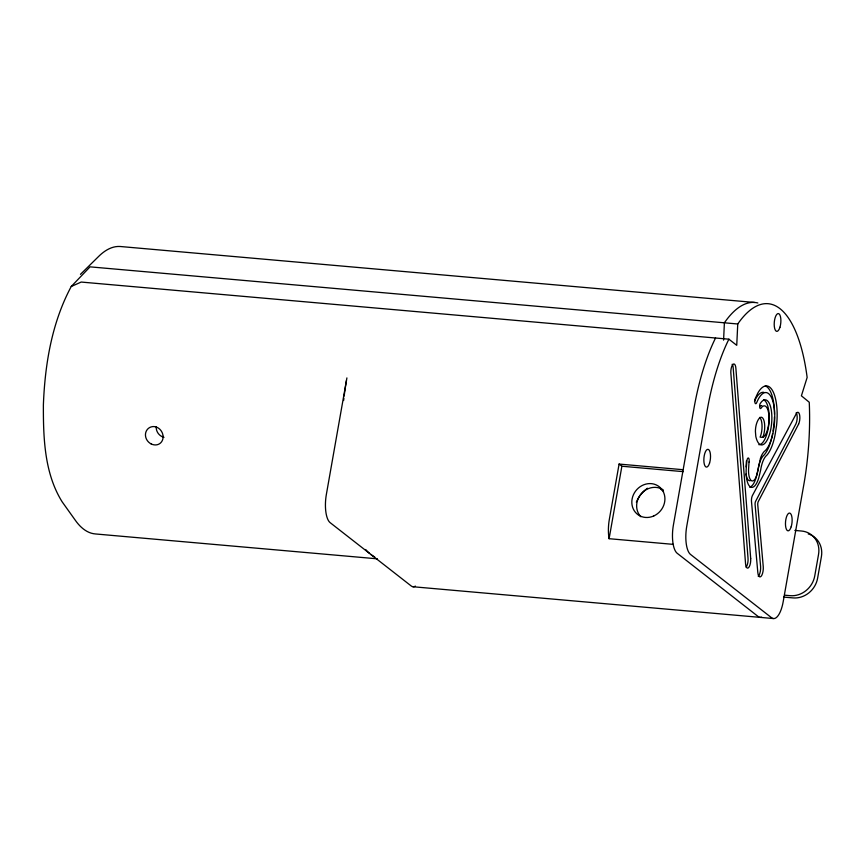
<?xml version="1.0" encoding="UTF-8"?>
<svg xmlns="http://www.w3.org/2000/svg" width="865" height="865" viewBox="0 0 865 865"><rect width="100%" height="100%" fill="white"/><g stroke="black" fill="none" stroke-linecap="round" stroke-linejoin="round"><path stroke-width="1.3" d="M723.583 340.14L724.394 322.807A144.26 52.787 -85 0 1 757.827 302.977M746.041 466.927L746.354 461.802A3.082 1.125 -85 0 0 746.495 460.656M772.975 431.116L773.883 425.288A36.276 13.278 -85 0 0 774.456 416.962M346.908 377.908L326.354 494.488A23.041 8.423 -85 0 0 330.149 522.665L370.004 553.784L368.577 552.54A144.26 52.787 -85 0 1 365.668 549.524M683.166 469.717L619.091 464.062L609.328 519.454A23.031 8.423 -85 0 0 609.111 538.7L673.175 544.355M609.111 538.7L621.881 466.235L619.091 464.062M71.244 286.488L90.047 266.853L737.748 323.986L736.742 345.319L728.903 339.188L81.202 282.055L71.244 286.488C51.814 322.71 44.937 364.273 43.38 404.939C43.293 437.733 44.31 473.252 62.194 501.895L75.569 520.622C80.24 527.218 87.03 533.337 95.453 533.954L377.4 558.833M715.55 338.02L715.15 338.81A144.26 52.787 -85 0 0 694.26 406.766L673.392 525.109A23.041 8.423 -85 0 0 677.187 553.276L758.237 616.583A23.041 8.423 -85 0 0 761.622 617.145M728.903 339.188L728.503 339.988A144.26 52.787 -85 0 0 707.602 407.945L686.745 526.277A23.041 8.423 -85 0 0 690.54 554.454L771.591 617.761A23.041 8.423 -85 0 0 783.203 601.618L804.212 482.421A144.26 52.787 -85 0 0 809.251 402.247L801.401 395.813L807.142 377.464A144.26 52.787 -85 0 0 737.759 323.975M80.456 274.346L98.264 256.808C104.016 250.991 111.672 245.909 120.192 246.493L754.55 302.458M762.779 437.387A11.937 4.368 -85 0 0 764.173 421.374A11.937 4.368 -85 0 0 758.464 419.395A15.375 5.623 -85 0 0 756.778 422.963A10.607 3.882 -85 0 0 755.415 431.484L755.815 436.436A22.641 8.282 -85 0 0 766.736 440.869A22.641 8.282 -85 0 0 771.375 410.637A22.641 8.282 -85 0 0 761.038 402.409L760.043 403.879A2.855 1.049 -85 0 0 759.751 407.512A2.855 1.049 -85 0 0 761.016 408.215A15.927 5.828 -85 0 1 768.974 416.173A15.927 5.828 -85 0 1 762.779 437.387L760.108 437.149A11.937 4.368 -85 0 0 759.611 417.406M621.881 466.235L683.285 471.652M794.849 530.429L801.563 531.024A22.404 20.295 -52 0 1 818.539 554.4L814.744 575.96A22.404 20.295 -52 0 1 790.167 595.671L784.793 595.207M783.625 597.088L793.032 597.91A22.404 20.295 -52 0 0 817.609 578.198L821.404 556.638A22.404 20.295 -52 0 0 812.916 536.095M412.973 586.74L773.364 618.54M151.115 443.896L151.31 443.994A9.483 8.228 48.6 0 0 157.798 444.567L158.046 444.48A9.504 8.358 51.4 0 0 162.231 440.674L162.35 440.426A9.504 8.434 54.4 0 0 163.074 436.328M660.449 488.855L663.52 491.255M808.256 533.986A22.404 20.295 -52 0 1 808.872 534.181M810.073 534.624A22.404 20.295 -52 0 1 812.376 535.759M758.216 576.285A7.407 2.714 -85 0 0 760.595 566.467L755.123 504.944A2.887 1.06 -85 0 1 755.837 500.9L795.951 423.828A6.801 2.487 -85 0 0 796.211 412.724M746.127 567.18A6.985 2.552 -85 0 0 748.03 558.249L733.217 368.198A6.823 2.498 -85 0 0 732.158 364.273M763.611 399.814A22.641 8.282 -85 0 1 768.855 423.969A22.641 8.282 -85 0 1 758.843 444.697M760.065 406.118A15.927 5.828 -85 0 1 761.816 405.599M749.577 487.125A19.344 7.082 -85 0 0 756.151 477.383L757.989 469.825A19.581 7.169 -85 0 1 764.022 455.098A33.465 12.24 -85 0 0 772.618 433.43M765.33 385.952A36.276 13.278 -85 0 1 774.489 414.227M754.507 401.23A30.145 11.029 -85 0 1 763.925 392.386M750.571 480.54A12.921 4.725 -85 0 1 746.052 473.955M163.053 436.317A9.493 8.509 57.6 0 0 161.766 431.83A9.504 8.585 61.1 0 0 155.851 426.921L155.57 426.845A9.472 8.618 64.8 0 0 152.813 426.596L152.543 426.629A9.504 8.585 61.1 0 0 146.618 430.489A9.493 8.509 57.6 0 0 145.461 434.76A9.504 8.434 54.4 0 0 146.401 439.02L146.531 439.29A9.504 8.358 51.4 0 0 151.04 443.864M374.686 556.941A144.26 52.787 -85 0 1 371.582 555.016L370.707 554.335L411.199 585.962A23.041 8.423 -85 0 0 415.395 586.124M343.621 400.517A144.26 52.787 -85 0 1 343.892 398.268M344.162 396.029A144.26 52.787 -85 0 1 346.454 380.514M164.004 437.322A9.472 8.185 47.5 0 1 161.333 436.23A9.493 8.304 50.3 0 1 157.603 432.468A9.483 8.38 53.2 0 1 156.338 428.899A9.504 8.488 56.3 0 1 156.262 426.867M640.846 516.762A17.57 15.905 -52 0 1 641.03 494.034A17.57 15.905 -52 0 1 663.228 489.893M636.348 502.187A28.794 26.08 -52 0 1 636.694 501.354M637.073 500.543A28.794 26.08 -52 0 1 645.96 489.309M646.663 488.757A28.794 26.08 -52 0 1 647.388 488.228M749.025 462.029L748.712 467.165A12.921 4.725 -85 0 0 751.609 480.799A12.921 4.725 -85 0 0 757.697 471.436L760.443 458.364A17.895 6.542 -85 0 1 763.406 452.492L764.141 451.552A30.145 11.029 -85 0 0 774.034 406.615A30.145 11.029 -85 0 0 756.615 402.82L756.453 403.122A3.179 1.168 -85 0 1 754.994 402.809A3.179 1.168 -85 0 1 755.134 398.797L757.805 393.078A36.276 13.278 -85 0 1 772.499 390.537A36.276 13.278 -85 0 1 776.554 425.526L775.289 433.668A33.465 12.24 -85 0 1 766.779 455.282A19.581 7.169 -85 0 0 760.659 470.063L758.821 477.621A19.344 7.082 -85 0 1 750.301 486.854A19.344 7.082 -85 0 1 746.203 469.046L746.917 460.807A3.082 1.125 -85 0 1 748.485 458.028A3.082 1.125 -85 0 1 749.025 462.029M798.622 424.066L758.508 501.138A2.887 1.06 -85 0 0 757.794 505.182L763.254 566.705A7.407 2.714 -85 0 1 761.059 576.36A7.407 2.714 -85 0 1 757.805 572.381L751.512 501.797A5.104 1.871 -85 0 1 752.582 495.256L795.757 414.67A6.801 2.487 -85 0 1 799.433 414.184A6.801 2.487 -85 0 1 798.622 424.066M750.69 558.487L735.888 368.436A6.823 2.498 -85 0 0 733.077 364.284A6.823 2.498 -85 0 0 730.817 372.642L745.533 563.472A6.985 2.552 -85 0 0 748.549 567.678A6.985 2.552 -85 0 0 750.69 558.487M709.581 463.002A8.931 3.265 -85 0 0 708.013 449.324A8.931 3.265 -85 0 0 703.969 462.31A8.931 3.265 -85 0 0 709.581 463.002M779.949 327.251A8.931 3.265 -85 0 0 778.381 313.573A8.931 3.265 -85 0 0 774.326 326.559A8.931 3.265 -85 0 0 779.949 327.251M791.194 526.742A8.931 3.265 -85 0 0 789.626 513.064A8.931 3.265 -85 0 0 785.582 526.05A8.931 3.265 -85 0 0 791.194 526.742M653.767 515.962A17.57 15.905 -52 0 0 659.227 486.725A17.57 15.905 -52 0 0 632.12 498.921A17.57 15.905 -52 0 0 653.767 515.962"/></g></svg>
